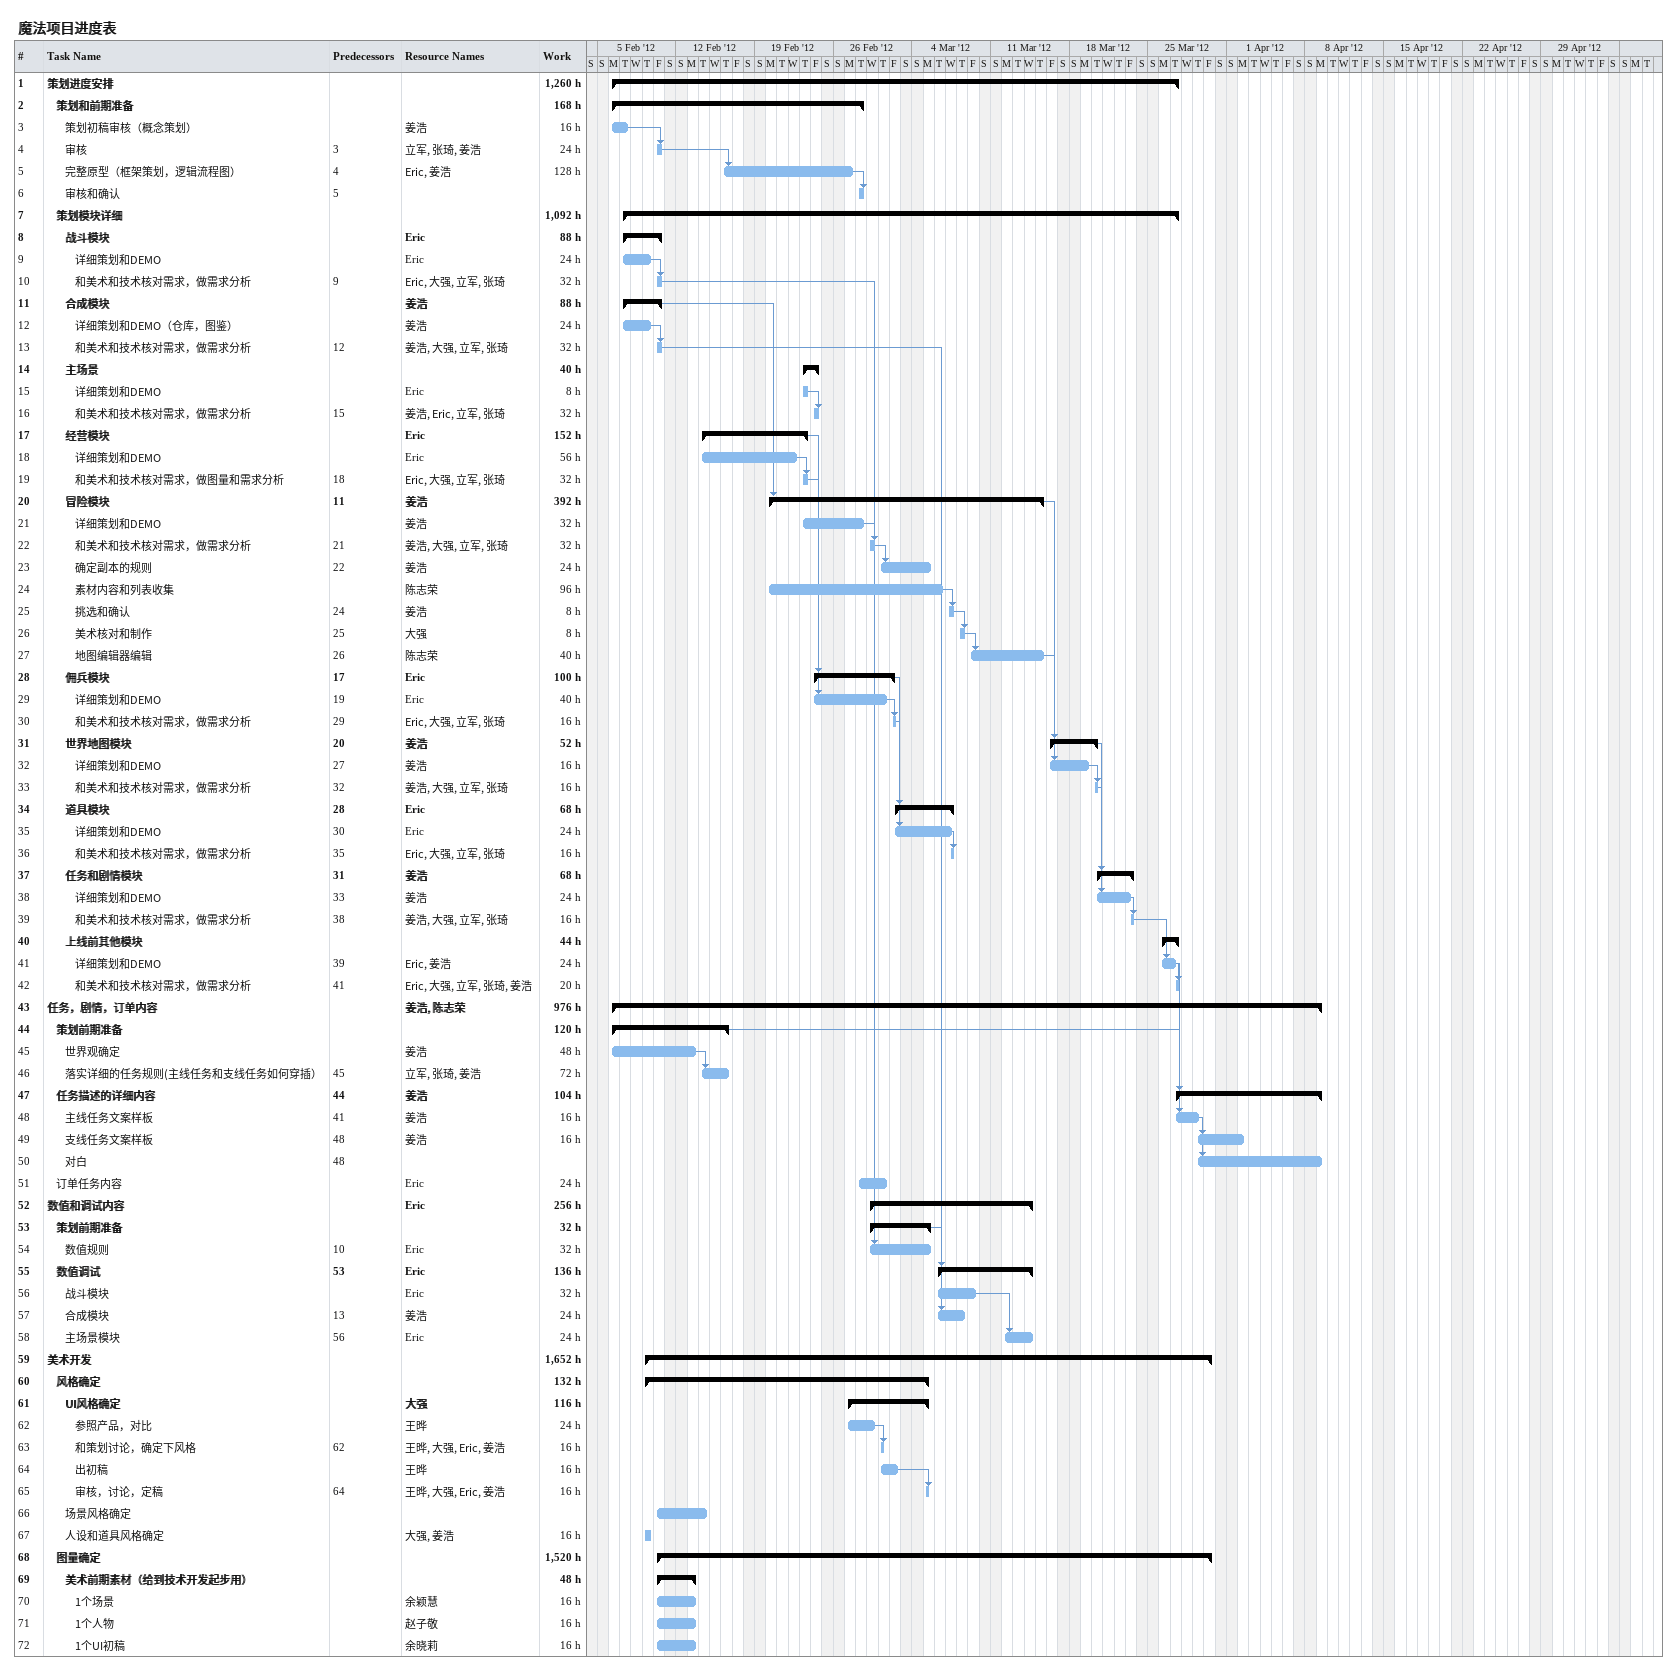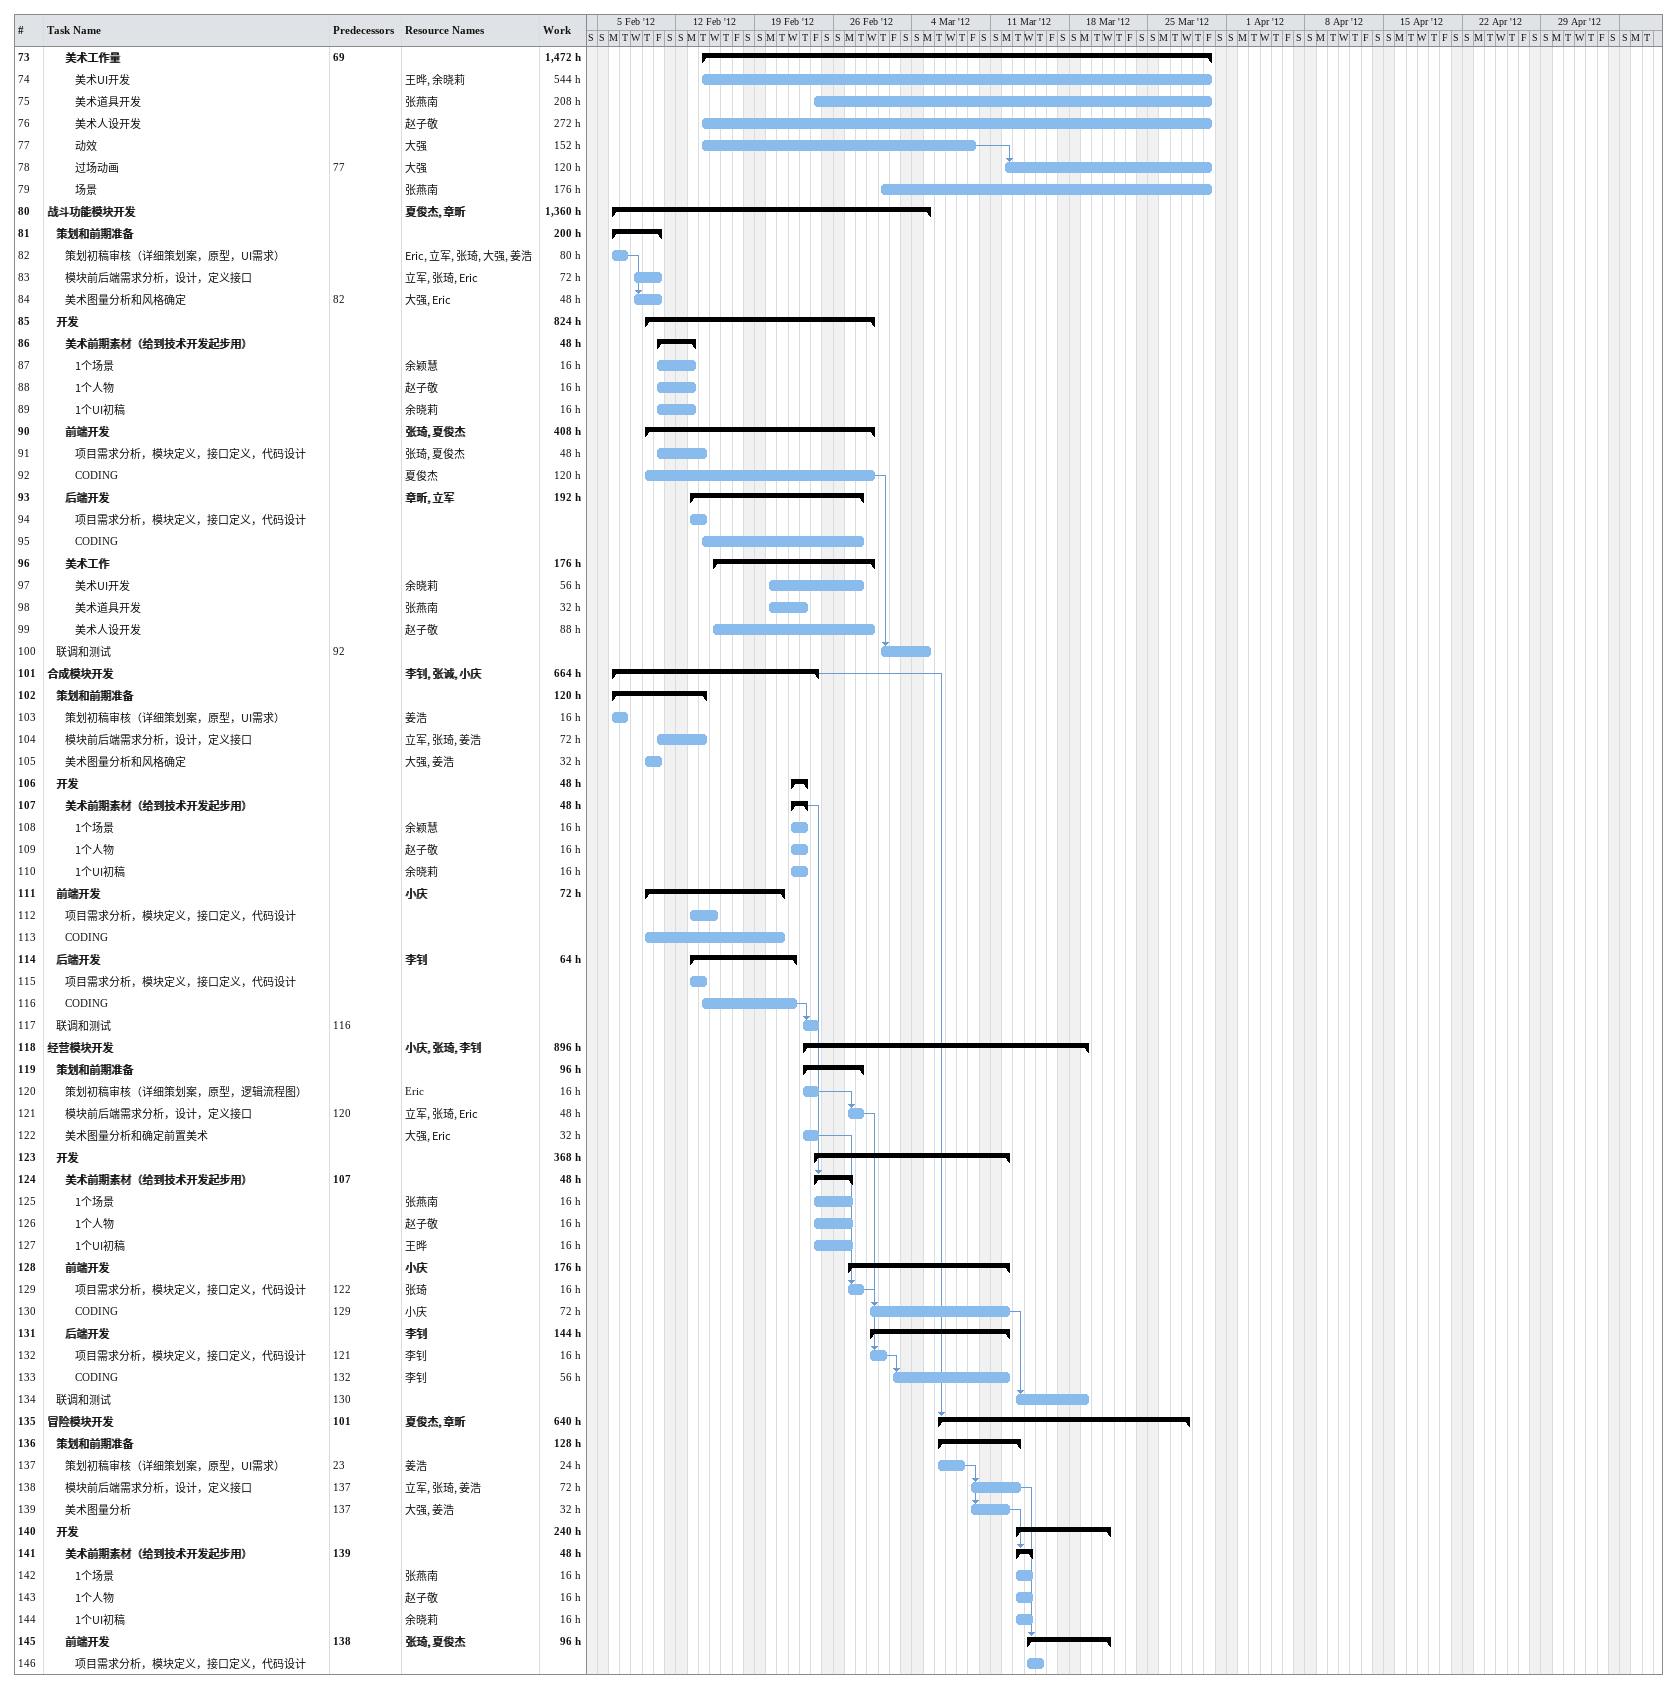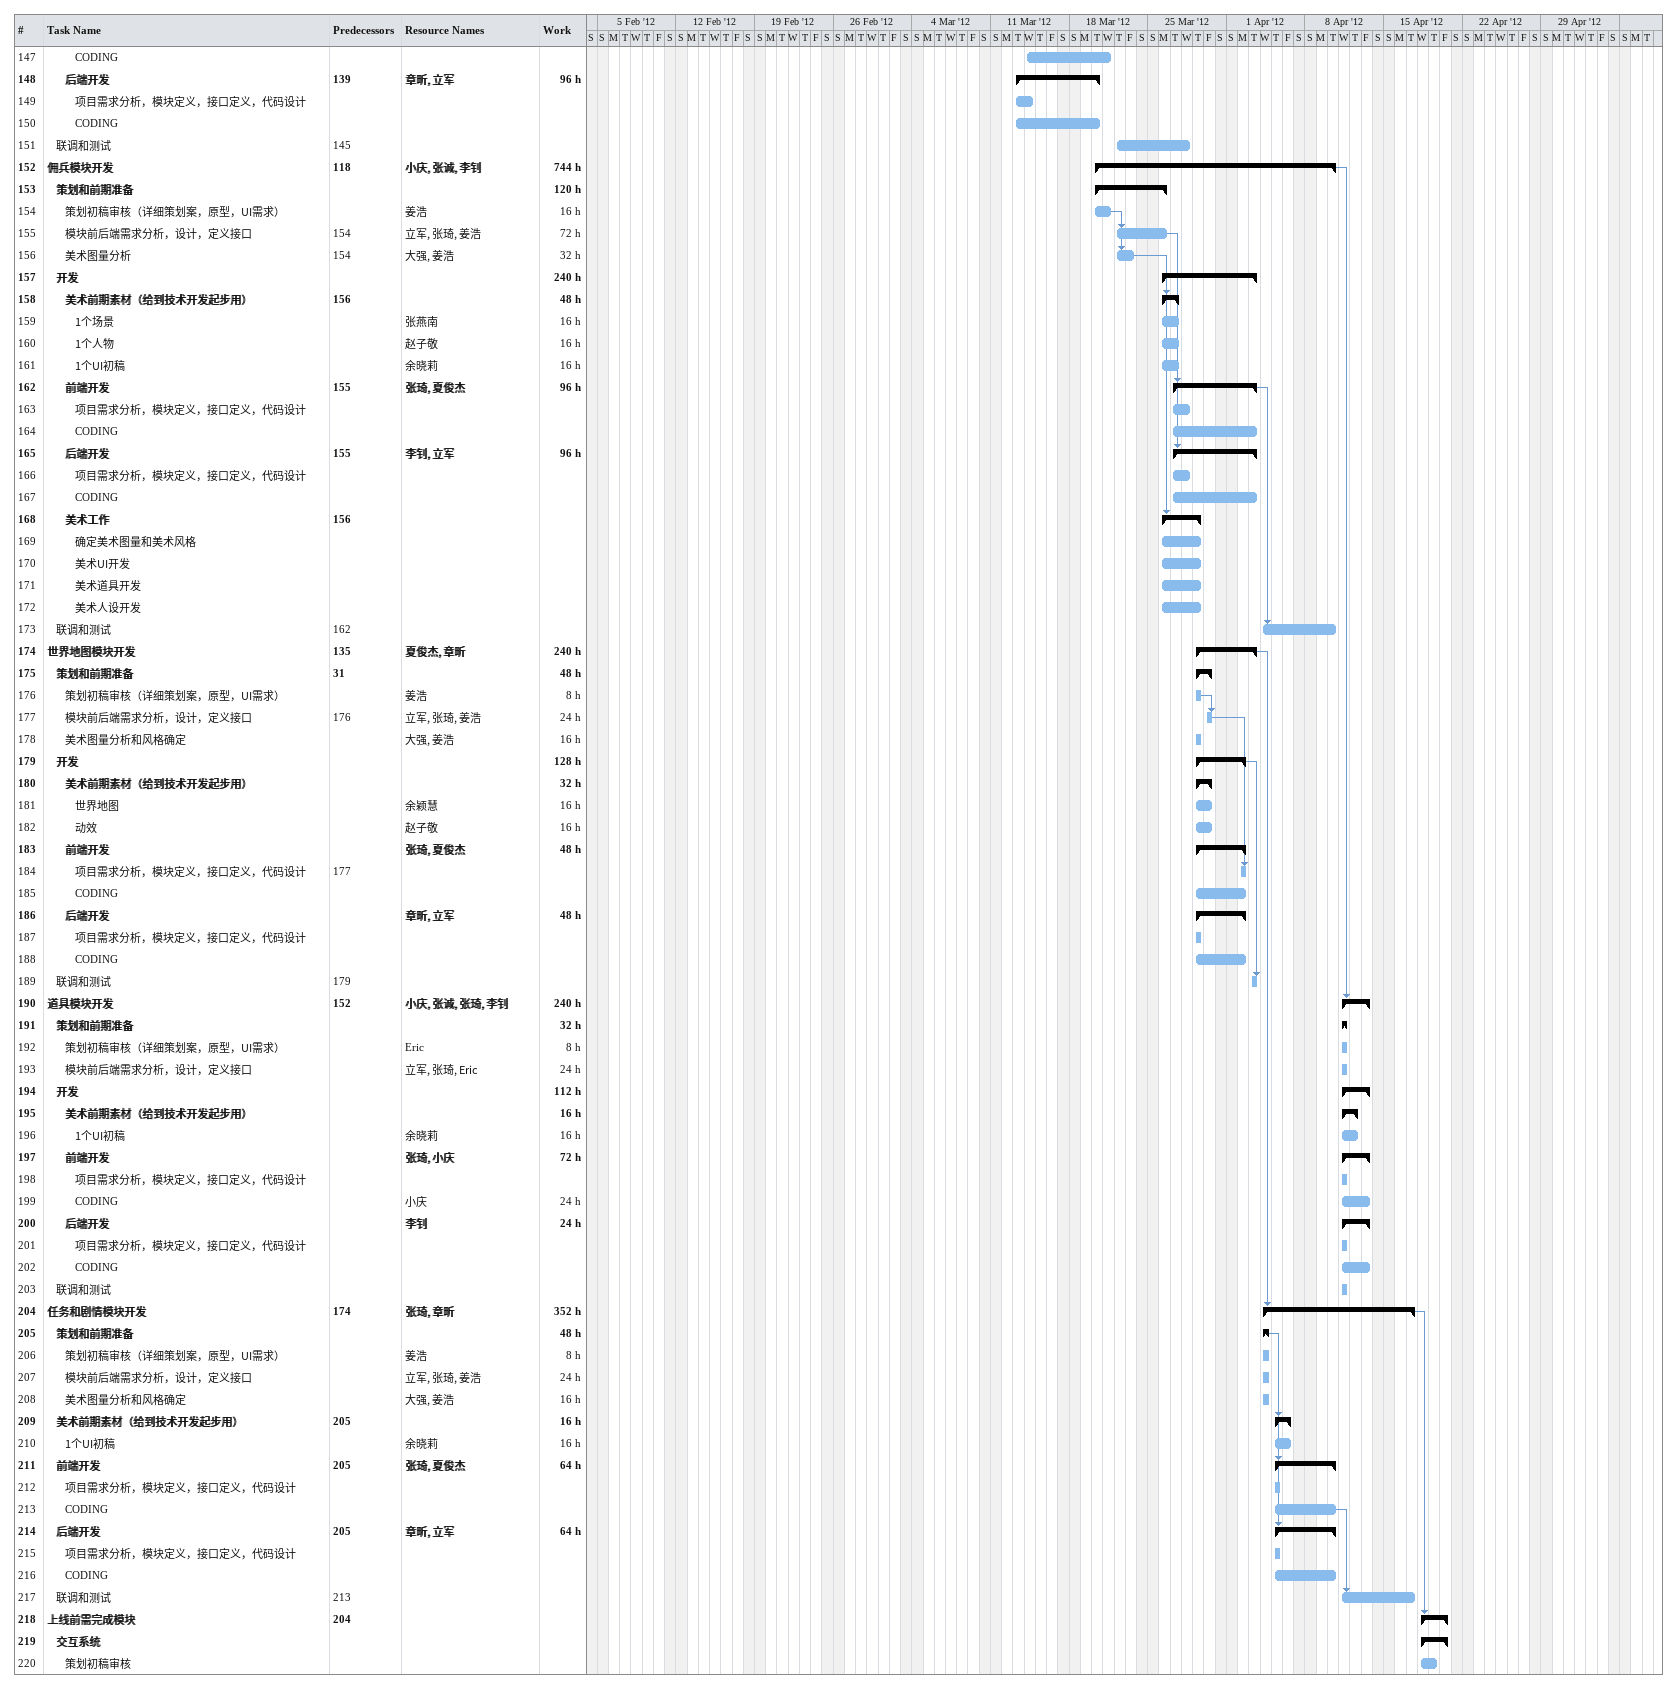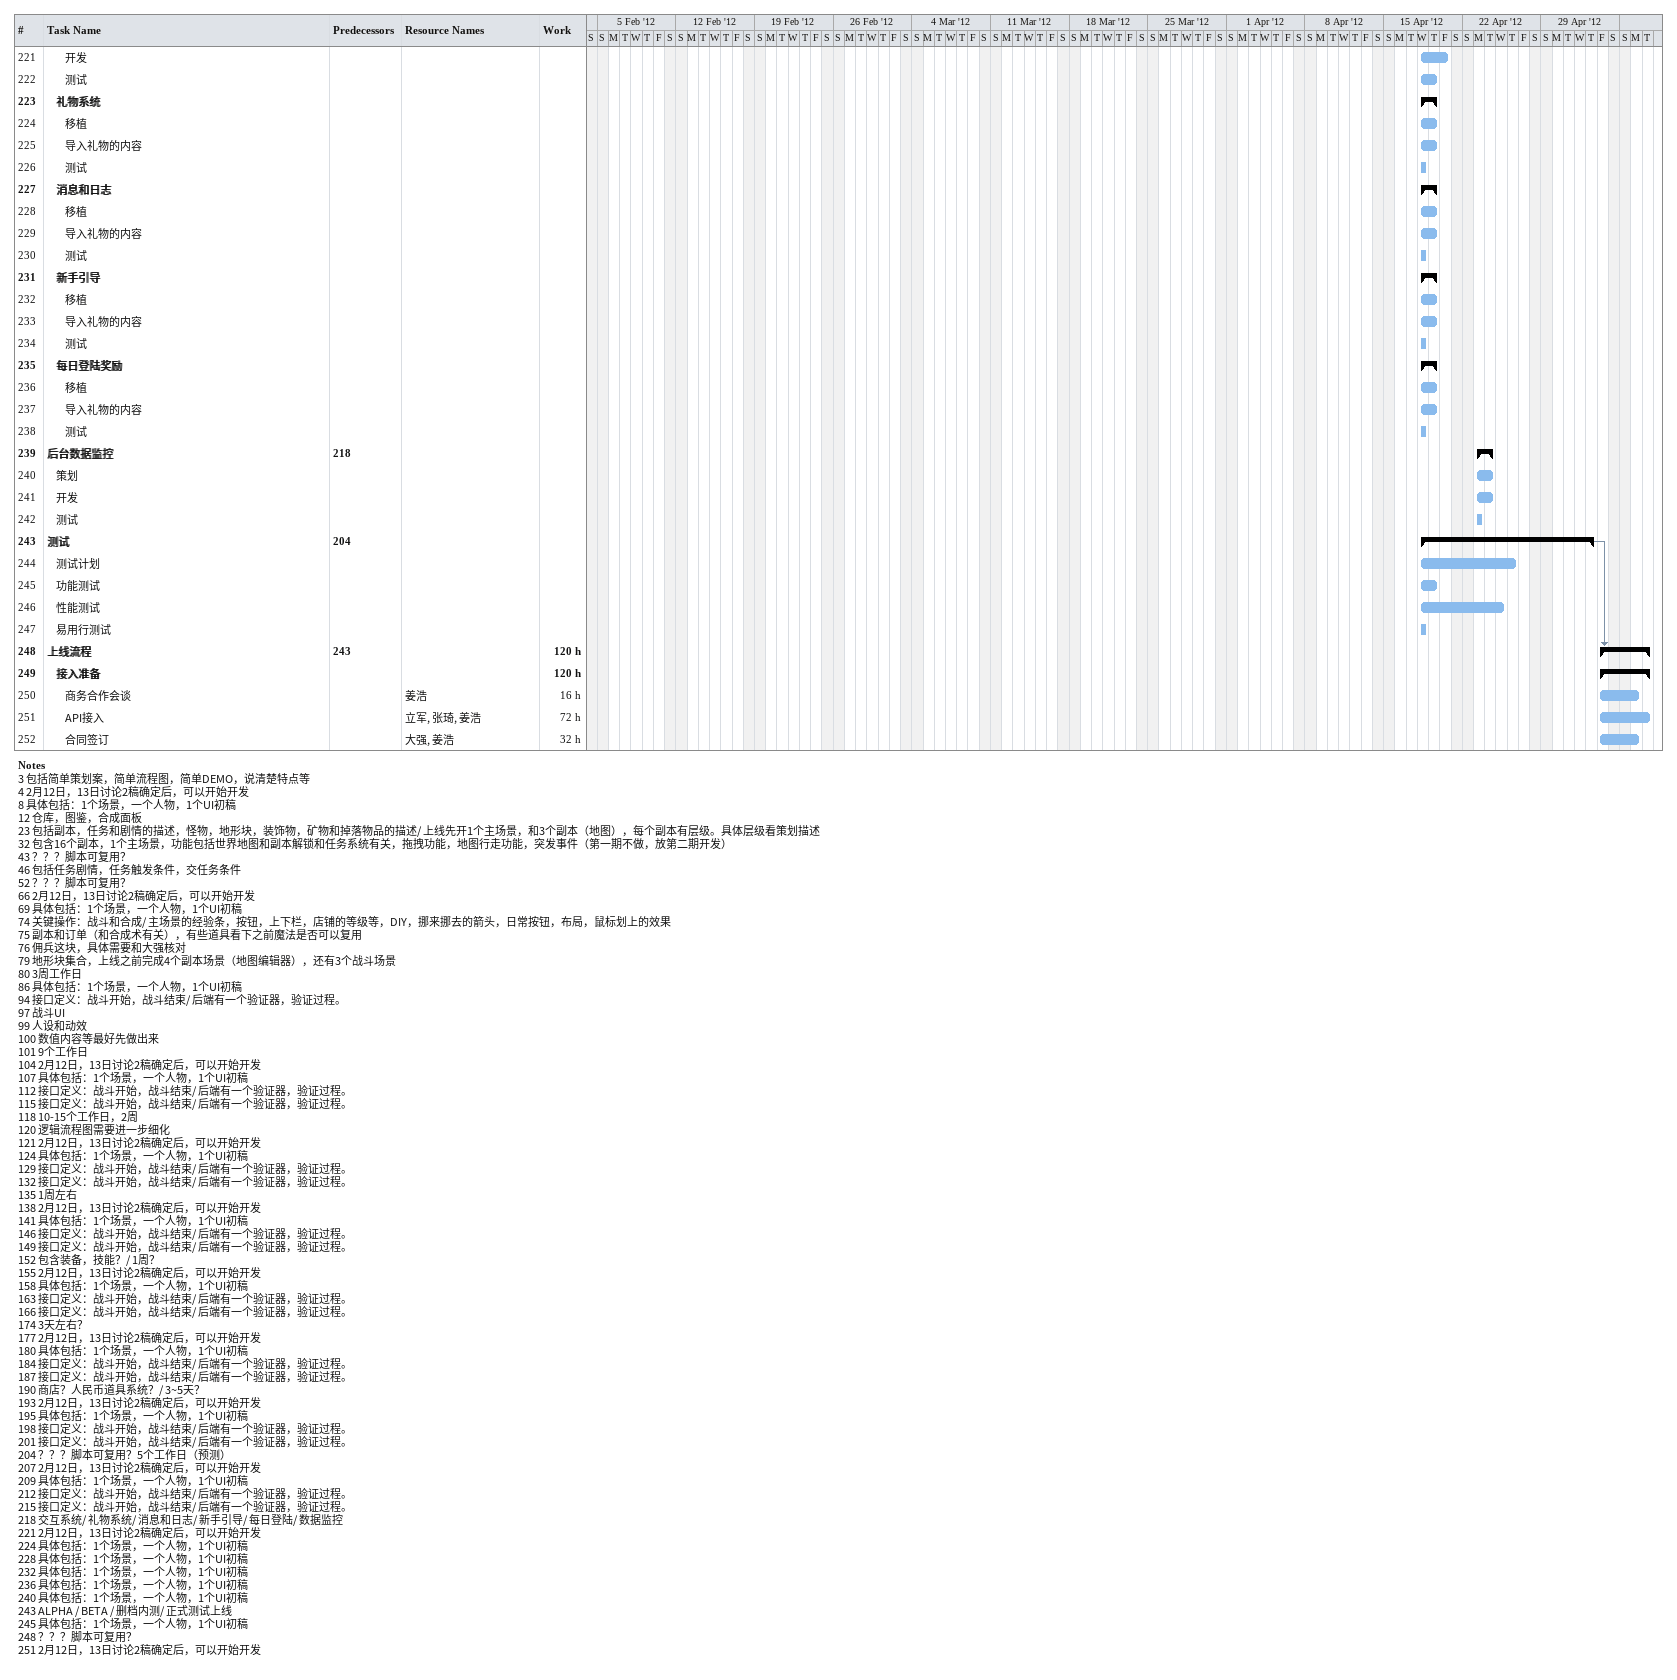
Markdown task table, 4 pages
魔法项目进度表

| ID | Level | Task | Start | Finish | Predecessors | Resources | Work (h) |
|---|---|---|---|---|---|---|---|
| 1 | 1 | **策划进度安排** | 2012-02-06 | 2012-03-27 |  |  | 1260 |
| 2 | 2 | **策划和前期准备** | 2012-02-06 | 2012-02-28 |  |  | 168 |
| 3 | 3 | 策划初稿审核（概念策划） | 2012-02-06 | 2012-02-07 |  | 姜浩 | 16 |
| 4 | 3 | 审核 | 2012-02-10 | 2012-02-10 | 3 | 立军, 张琦, 姜浩 | 24 |
| 5 | 3 | 完整原型（框架策划，逻辑流程图） | 2012-02-16 | 2012-02-27 | 4 | Eric, 姜浩 | 128 |
| 6 | 3 | 审核和确认 | 2012-02-28 | 2012-02-28 | 5 |  |  |
| 7 | 2 | **策划模块详细** | 2012-02-07 | 2012-03-27 |  |  | 1092 |
| 8 | 3 | **战斗模块** | 2012-02-07 | 2012-02-10 |  | Eric | 88 |
| 9 | 4 | 详细策划和DEMO | 2012-02-07 | 2012-02-09 |  | Eric | 24 |
| 10 | 4 | 和美术和技术核对需求，做需求分析 | 2012-02-10 | 2012-02-10 | 9 | Eric, 大强, 立军, 张琦 | 32 |
| 11 | 3 | **合成模块** | 2012-02-07 | 2012-02-10 |  | 姜浩 | 88 |
| 12 | 4 | 详细策划和DEMO（仓库，图鉴） | 2012-02-07 | 2012-02-09 |  | 姜浩 | 24 |
| 13 | 4 | 和美术和技术核对需求，做需求分析 | 2012-02-10 | 2012-02-10 | 12 | 姜浩, 大强, 立军, 张琦 | 32 |
| 14 | 3 | **主场景** | 2012-02-23 | 2012-02-24 |  |  | 40 |
| 15 | 4 | 详细策划和DEMO | 2012-02-23 | 2012-02-23 |  | Eric | 8 |
| 16 | 4 | 和美术和技术核对需求，做需求分析 | 2012-02-24 | 2012-02-24 | 15 | 姜浩, Eric, 立军, 张琦 | 32 |
| 17 | 3 | **经营模块** | 2012-02-14 | 2012-02-23 |  | Eric | 152 |
| 18 | 4 | 详细策划和DEMO | 2012-02-14 | 2012-02-22 |  | Eric | 56 |
| 19 | 4 | 和美术和技术核对需求，做图量和需求分析 | 2012-02-23 | 2012-02-23 | 18 | Eric, 大强, 立军, 张琦 | 32 |
| 20 | 3 | **冒险模块** | 2012-02-20 | 2012-03-15 | 11 | 姜浩 | 392 |
| 21 | 4 | 详细策划和DEMO | 2012-02-23 | 2012-02-28 |  | 姜浩 | 32 |
| 22 | 4 | 和美术和技术核对需求，做需求分析 | 2012-02-29 | 2012-02-29 | 21 | 姜浩, 大强, 立军, 张琦 | 32 |
| 23 | 4 | 确定副本的规则 | 2012-03-01 | 2012-03-05 | 22 | 姜浩 | 24 |
| 24 | 4 | 素材内容和列表收集 | 2012-02-20 | 2012-03-06 |  | 陈志荣 | 96 |
| 25 | 4 | 挑选和确认 | 2012-03-07 | 2012-03-07 | 24 | 姜浩 | 8 |
| 26 | 4 | 美术核对和制作 | 2012-03-08 | 2012-03-08 | 25 | 大强 | 8 |
| 27 | 4 | 地图编辑器编辑 | 2012-03-09 | 2012-03-15 | 26 | 陈志荣 | 40 |
| 28 | 3 | **佣兵模块** | 2012-02-24 | 2012-03-02 | 17 | Eric | 100 |
| 29 | 4 | 详细策划和DEMO | 2012-02-24 | 2012-03-01 | 19 | Eric | 40 |
| 30 | 4 | 和美术和技术核对需求，做需求分析 | 2012-03-02 | 2012-03-02 | 29 | Eric, 大强, 立军, 张琦 | 16 |
| 31 | 3 | **世界地图模块** | 2012-03-16 | 2012-03-20 | 20 | 姜浩 | 52 |
| 32 | 4 | 详细策划和DEMO | 2012-03-16 | 2012-03-19 | 27 | 姜浩 | 16 |
| 33 | 4 | 和美术和技术核对需求，做需求分析 | 2012-03-20 | 2012-03-20 | 32 | 姜浩, 大强, 立军, 张琦 | 16 |
| 34 | 3 | **道具模块** | 2012-03-02 | 2012-03-07 | 28 | Eric | 68 |
| 35 | 4 | 详细策划和DEMO | 2012-03-02 | 2012-03-07 | 30 | Eric | 24 |
| 36 | 4 | 和美术和技术核对需求，做需求分析 | 2012-03-07 | 2012-03-07 | 35 | Eric, 大强, 立军, 张琦 | 16 |
| 37 | 3 | **任务和剧情模块** | 2012-03-20 | 2012-03-23 | 31 | 姜浩 | 68 |
| 38 | 4 | 详细策划和DEMO | 2012-03-20 | 2012-03-23 | 33 | 姜浩 | 24 |
| 39 | 4 | 和美术和技术核对需求，做需求分析 | 2012-03-23 | 2012-03-23 | 38 | 姜浩, 大强, 立军, 张琦 | 16 |
| 40 | 3 | **上线前其他模块** | 2012-03-26 | 2012-03-27 |  |  | 44 |
| 41 | 4 | 详细策划和DEMO | 2012-03-26 | 2012-03-27 | 39 | Eric, 姜浩 | 24 |
| 42 | 4 | 和美术和技术核对需求，做需求分析 | 2012-03-27 | 2012-03-27 | 41 | Eric, 大强, 立军, 张琦, 姜浩 | 20 |
| 43 | 1 | **任务，剧情，订单内容** | 2012-02-06 | 2012-04-09 |  | 姜浩, 陈志荣 | 976 |
| 44 | 2 | **策划前期准备** | 2012-02-06 | 2012-02-16 |  |  | 120 |
| 45 | 3 | 世界观确定 | 2012-02-06 | 2012-02-13 |  | 姜浩 | 48 |
| 46 | 3 | 落实详细的任务规则(主线任务和支线任务如何穿插） | 2012-02-14 | 2012-02-16 | 45 | 立军, 张琦, 姜浩 | 72 |
| 47 | 2 | **任务描述的详细内容** | 2012-03-27 | 2012-04-09 | 44 | 姜浩 | 104 |
| 48 | 3 | 主线任务文案样板 | 2012-03-27 | 2012-03-29 | 41 | 姜浩 | 16 |
| 49 | 3 | 支线任务文案样板 | 2012-03-29 | 2012-04-02 | 48 | 姜浩 | 16 |
| 50 | 3 | 对白 | 2012-03-29 | 2012-04-09 | 48 |  |  |
| 51 | 2 | 订单任务内容 | 2012-02-28 | 2012-03-01 |  | Eric | 24 |
| 52 | 1 | **数值和调试内容** | 2012-02-29 | 2012-03-14 |  | Eric | 256 |
| 53 | 2 | **策划前期准备** | 2012-02-29 | 2012-03-05 |  |  | 32 |
| 54 | 3 | 数值规则 | 2012-02-29 | 2012-03-05 | 10 | Eric | 32 |
| 55 | 2 | **数值调试** | 2012-03-06 | 2012-03-14 | 53 | Eric | 136 |
| 56 | 3 | 战斗模块 | 2012-03-06 | 2012-03-09 |  | Eric | 32 |
| 57 | 3 | 合成模块 | 2012-03-06 | 2012-03-08 | 13 | 姜浩 | 24 |
| 58 | 3 | 主场景模块 | 2012-03-12 | 2012-03-14 | 56 | Eric | 24 |
| 59 | 1 | **美术开发** | 2012-02-09 | 2012-03-30 |  |  | 1652 |
| 60 | 2 | **风格确定** | 2012-02-09 | 2012-03-05 |  |  | 132 |
| 61 | 3 | **UI风格确定** | 2012-02-27 | 2012-03-05 |  | 大强 | 116 |
| 62 | 4 | 参照产品，对比 | 2012-02-27 | 2012-02-29 |  | 王晔 | 24 |
| 63 | 4 | 和策划讨论，确定下风格 | 2012-03-01 | 2012-03-01 | 62 | 王晔, 大强, Eric, 姜浩 | 16 |
| 64 | 4 | 出初稿 | 2012-03-01 | 2012-03-02 |  | 王晔 | 16 |
| 65 | 4 | 审核，讨论，定稿 | 2012-03-05 | 2012-03-05 | 64 | 王晔, 大强, Eric, 姜浩 | 16 |
| 66 | 3 | 场景风格确定 | 2012-02-10 | 2012-02-14 |  |  |  |
| 67 | 3 | 人设和道具风格确定 | 2012-02-09 | 2012-02-09 |  | 大强, 姜浩 | 16 |
| 68 | 2 | **图量确定** | 2012-02-10 | 2012-03-30 |  |  | 1520 |
| 69 | 3 | **美术前期素材（给到技术开发起步用）** | 2012-02-10 | 2012-02-13 |  |  | 48 |
| 70 | 4 | 1个场景 | 2012-02-10 | 2012-02-13 |  | 余颖慧 | 16 |
| 71 | 4 | 1个人物 | 2012-02-10 | 2012-02-13 |  | 赵子敬 | 16 |
| 72 | 4 | 1个UI初稿 | 2012-02-10 | 2012-02-13 |  | 余晓莉 | 16 |
| 73 | 3 | **美术工作量** | 2012-02-14 | 2012-03-30 | 69 |  | 1472 |
| 74 | 4 | 美术UI开发 | 2012-02-14 | 2012-03-30 |  | 王晔, 余晓莉 | 544 |
| 75 | 4 | 美术道具开发 | 2012-02-24 | 2012-03-30 |  | 张燕南 | 208 |
| 76 | 4 | 美术人设开发 | 2012-02-14 | 2012-03-30 |  | 赵子敬 | 272 |
| 77 | 4 | 动效 | 2012-02-14 | 2012-03-09 |  | 大强 | 152 |
| 78 | 4 | 过场动画 | 2012-03-12 | 2012-03-30 | 77 | 大强 | 120 |
| 79 | 4 | 场景 | 2012-03-01 | 2012-03-30 |  | 张燕南 | 176 |
| 80 | 1 | **战斗功能模块开发** | 2012-02-06 | 2012-03-05 |  | 夏俊杰, 章昕 | 1360 |
| 81 | 2 | **策划和前期准备** | 2012-02-06 | 2012-02-10 |  |  | 200 |
| 82 | 3 | 策划初稿审核（详细策划案，原型，UI需求） | 2012-02-06 | 2012-02-07 |  | Eric, 立军, 张琦, 大强, 姜浩 | 80 |
| 83 | 3 | 模块前后端需求分析，设计，定义接口 | 2012-02-08 | 2012-02-10 |  | 立军, 张琦, Eric | 72 |
| 84 | 3 | 美术图量分析和风格确定 | 2012-02-08 | 2012-02-10 | 82 | 大强, Eric | 48 |
| 85 | 2 | **开发** | 2012-02-09 | 2012-02-29 |  |  | 824 |
| 86 | 3 | **美术前期素材（给到技术开发起步用）** | 2012-02-10 | 2012-02-13 |  |  | 48 |
| 87 | 4 | 1个场景 | 2012-02-10 | 2012-02-13 |  | 余颖慧 | 16 |
| 88 | 4 | 1个人物 | 2012-02-10 | 2012-02-13 |  | 赵子敬 | 16 |
| 89 | 4 | 1个UI初稿 | 2012-02-10 | 2012-02-13 |  | 余晓莉 | 16 |
| 90 | 3 | **前端开发** | 2012-02-09 | 2012-02-29 |  | 张琦, 夏俊杰 | 408 |
| 91 | 4 | 项目需求分析，模块定义，接口定义，代码设计 | 2012-02-10 | 2012-02-14 |  | 张琦, 夏俊杰 | 48 |
| 92 | 4 | CODING | 2012-02-09 | 2012-02-29 |  | 夏俊杰 | 120 |
| 93 | 3 | **后端开发** | 2012-02-13 | 2012-02-28 |  | 章昕, 立军 | 192 |
| 94 | 4 | 项目需求分析，模块定义，接口定义，代码设计 | 2012-02-13 | 2012-02-14 |  |  |  |
| 95 | 4 | CODING | 2012-02-14 | 2012-02-28 |  |  |  |
| 96 | 3 | **美术工作** | 2012-02-15 | 2012-02-29 |  |  | 176 |
| 97 | 4 | 美术UI开发 | 2012-02-20 | 2012-02-28 |  | 余晓莉 | 56 |
| 98 | 4 | 美术道具开发 | 2012-02-20 | 2012-02-23 |  | 张燕南 | 32 |
| 99 | 4 | 美术人设开发 | 2012-02-15 | 2012-02-29 |  | 赵子敬 | 88 |
| 100 | 2 | 联调和测试 | 2012-03-01 | 2012-03-05 | 92 |  |  |
| 101 | 1 | **合成模块开发** | 2012-02-06 | 2012-02-24 |  | 李钊, 张诚, 小庆 | 664 |
| 102 | 2 | **策划和前期准备** | 2012-02-06 | 2012-02-14 |  |  | 120 |
| 103 | 3 | 策划初稿审核（详细策划案，原型，UI需求） | 2012-02-06 | 2012-02-07 |  | 姜浩 | 16 |
| 104 | 3 | 模块前后端需求分析，设计，定义接口 | 2012-02-10 | 2012-02-14 |  | 立军, 张琦, 姜浩 | 72 |
| 105 | 3 | 美术图量分析和风格确定 | 2012-02-09 | 2012-02-10 |  | 大强, 姜浩 | 32 |
| 106 | 2 | **开发** | 2012-02-22 | 2012-02-23 |  |  | 48 |
| 107 | 3 | **美术前期素材（给到技术开发起步用）** | 2012-02-22 | 2012-02-23 |  |  | 48 |
| 108 | 4 | 1个场景 | 2012-02-22 | 2012-02-23 |  | 余颖慧 | 16 |
| 109 | 4 | 1个人物 | 2012-02-22 | 2012-02-23 |  | 赵子敬 | 16 |
| 110 | 4 | 1个UI初稿 | 2012-02-22 | 2012-02-23 |  | 余晓莉 | 16 |
| 111 | 2 | **前端开发** | 2012-02-09 | 2012-02-21 |  | 小庆 | 72 |
| 112 | 3 | 项目需求分析，模块定义，接口定义，代码设计 | 2012-02-13 | 2012-02-15 |  |  |  |
| 113 | 3 | CODING | 2012-02-09 | 2012-02-21 |  |  |  |
| 114 | 2 | **后端开发** | 2012-02-13 | 2012-02-22 |  | 李钊 | 64 |
| 115 | 3 | 项目需求分析，模块定义，接口定义，代码设计 | 2012-02-13 | 2012-02-14 |  |  |  |
| 116 | 3 | CODING | 2012-02-14 | 2012-02-22 |  |  |  |
| 117 | 2 | 联调和测试 | 2012-02-23 | 2012-02-24 | 116 |  |  |
| 118 | 1 | **经营模块开发** | 2012-02-23 | 2012-03-19 |  | 小庆, 张琦, 李钊 | 896 |
| 119 | 2 | **策划和前期准备** | 2012-02-23 | 2012-02-28 |  |  | 96 |
| 120 | 3 | 策划初稿审核（详细策划案，原型，逻辑流程图） | 2012-02-23 | 2012-02-24 |  | Eric | 16 |
| 121 | 3 | 模块前后端需求分析，设计，定义接口 | 2012-02-27 | 2012-02-28 | 120 | 立军, 张琦, Eric | 48 |
| 122 | 3 | 美术图量分析和确定前置美术 | 2012-02-23 | 2012-02-24 |  | 大强, Eric | 32 |
| 123 | 2 | **开发** | 2012-02-24 | 2012-03-12 |  |  | 368 |
| 124 | 3 | **美术前期素材（给到技术开发起步用）** | 2012-02-24 | 2012-02-27 | 107 |  | 48 |
| 125 | 4 | 1个场景 | 2012-02-24 | 2012-02-27 |  | 张燕南 | 16 |
| 126 | 4 | 1个人物 | 2012-02-24 | 2012-02-27 |  | 赵子敬 | 16 |
| 127 | 4 | 1个UI初稿 | 2012-02-24 | 2012-02-27 |  | 王晔 | 16 |
| 128 | 3 | **前端开发** | 2012-02-27 | 2012-03-12 |  | 小庆 | 176 |
| 129 | 4 | 项目需求分析，模块定义，接口定义，代码设计 | 2012-02-27 | 2012-02-28 | 122 | 张琦 | 16 |
| 130 | 4 | CODING | 2012-02-29 | 2012-03-12 | 129 | 小庆 | 72 |
| 131 | 3 | **后端开发** | 2012-02-29 | 2012-03-12 |  | 李钊 | 144 |
| 132 | 4 | 项目需求分析，模块定义，接口定义，代码设计 | 2012-02-29 | 2012-03-01 | 121 | 李钊 | 16 |
| 133 | 4 | CODING | 2012-03-02 | 2012-03-12 | 132 | 李钊 | 56 |
| 134 | 2 | 联调和测试 | 2012-03-13 | 2012-03-19 | 130 |  |  |
| 135 | 1 | **冒险模块开发** | 2012-03-06 | 2012-03-28 | 101 | 夏俊杰, 章昕 | 640 |
| 136 | 2 | **策划和前期准备** | 2012-03-06 | 2012-03-13 |  |  | 128 |
| 137 | 3 | 策划初稿审核（详细策划案，原型，UI需求） | 2012-03-06 | 2012-03-08 | 23 | 姜浩 | 24 |
| 138 | 3 | 模块前后端需求分析，设计，定义接口 | 2012-03-09 | 2012-03-13 | 137 | 立军, 张琦, 姜浩 | 72 |
| 139 | 3 | 美术图量分析 | 2012-03-09 | 2012-03-12 | 137 | 大强, 姜浩 | 32 |
| 140 | 2 | **开发** | 2012-03-13 | 2012-03-21 |  |  | 240 |
| 141 | 3 | **美术前期素材（给到技术开发起步用）** | 2012-03-13 | 2012-03-14 | 139 |  | 48 |
| 142 | 4 | 1个场景 | 2012-03-13 | 2012-03-14 |  | 张燕南 | 16 |
| 143 | 4 | 1个人物 | 2012-03-13 | 2012-03-14 |  | 赵子敬 | 16 |
| 144 | 4 | 1个UI初稿 | 2012-03-13 | 2012-03-14 |  | 余晓莉 | 16 |
| 145 | 3 | **前端开发** | 2012-03-14 | 2012-03-21 | 138 | 张琦, 夏俊杰 | 96 |
| 146 | 4 | 项目需求分析，模块定义，接口定义，代码设计 | 2012-03-14 | 2012-03-15 |  |  |  |
| 147 | 4 | CODING | 2012-03-14 | 2012-03-21 |  |  |  |
| 148 | 3 | **后端开发** | 2012-03-13 | 2012-03-20 | 139 | 章昕, 立军 | 96 |
| 149 | 4 | 项目需求分析，模块定义，接口定义，代码设计 | 2012-03-13 | 2012-03-14 |  |  |  |
| 150 | 4 | CODING | 2012-03-13 | 2012-03-20 |  |  |  |
| 151 | 2 | 联调和测试 | 2012-03-22 | 2012-03-28 | 145 |  |  |
| 152 | 1 | **佣兵模块开发** | 2012-03-20 | 2012-04-10 | 118 | 小庆, 张诚, 李钊 | 744 |
| 153 | 2 | **策划和前期准备** | 2012-03-20 | 2012-03-26 |  |  | 120 |
| 154 | 3 | 策划初稿审核（详细策划案，原型，UI需求） | 2012-03-20 | 2012-03-21 |  | 姜浩 | 16 |
| 155 | 3 | 模块前后端需求分析，设计，定义接口 | 2012-03-22 | 2012-03-26 | 154 | 立军, 张琦, 姜浩 | 72 |
| 156 | 3 | 美术图量分析 | 2012-03-22 | 2012-03-23 | 154 | 大强, 姜浩 | 32 |
| 157 | 2 | **开发** | 2012-03-26 | 2012-04-03 |  |  | 240 |
| 158 | 3 | **美术前期素材（给到技术开发起步用）** | 2012-03-26 | 2012-03-27 | 156 |  | 48 |
| 159 | 4 | 1个场景 | 2012-03-26 | 2012-03-27 |  | 张燕南 | 16 |
| 160 | 4 | 1个人物 | 2012-03-26 | 2012-03-27 |  | 赵子敬 | 16 |
| 161 | 4 | 1个UI初稿 | 2012-03-26 | 2012-03-27 |  | 余晓莉 | 16 |
| 162 | 3 | **前端开发** | 2012-03-27 | 2012-04-03 | 155 | 张琦, 夏俊杰 | 96 |
| 163 | 4 | 项目需求分析，模块定义，接口定义，代码设计 | 2012-03-27 | 2012-03-28 |  |  |  |
| 164 | 4 | CODING | 2012-03-27 | 2012-04-03 |  |  |  |
| 165 | 3 | **后端开发** | 2012-03-27 | 2012-04-03 | 155 | 李钊, 立军 | 96 |
| 166 | 4 | 项目需求分析，模块定义，接口定义，代码设计 | 2012-03-27 | 2012-03-28 |  |  |  |
| 167 | 4 | CODING | 2012-03-27 | 2012-04-03 |  |  |  |
| 168 | 3 | **美术工作** | 2012-03-26 | 2012-03-29 | 156 |  |  |
| 169 | 4 | 确定美术图量和美术风格 | 2012-03-26 | 2012-03-29 |  |  |  |
| 170 | 4 | 美术UI开发 | 2012-03-26 | 2012-03-29 |  |  |  |
| 171 | 4 | 美术道具开发 | 2012-03-26 | 2012-03-29 |  |  |  |
| 172 | 4 | 美术人设开发 | 2012-03-26 | 2012-03-29 |  |  |  |
| 173 | 2 | 联调和测试 | 2012-04-04 | 2012-04-10 | 162 |  |  |
| 174 | 1 | **世界地图模块开发** | 2012-03-29 | 2012-04-03 | 135 | 夏俊杰, 章昕 | 240 |
| 175 | 2 | **策划和前期准备** | 2012-03-29 | 2012-03-30 | 31 |  | 48 |
| 176 | 3 | 策划初稿审核（详细策划案，原型，UI需求） | 2012-03-29 | 2012-03-29 |  | 姜浩 | 8 |
| 177 | 3 | 模块前后端需求分析，设计，定义接口 | 2012-03-30 | 2012-03-30 | 176 | 立军, 张琦, 姜浩 | 24 |
| 178 | 3 | 美术图量分析和风格确定 | 2012-03-29 | 2012-03-29 |  | 大强, 姜浩 | 16 |
| 179 | 2 | **开发** | 2012-03-29 | 2012-04-02 |  |  | 128 |
| 180 | 3 | **美术前期素材（给到技术开发起步用）** | 2012-03-29 | 2012-03-30 |  |  | 32 |
| 181 | 4 | 世界地图 | 2012-03-29 | 2012-03-30 |  | 余颖慧 | 16 |
| 182 | 4 | 动效 | 2012-03-29 | 2012-03-30 |  | 赵子敬 | 16 |
| 183 | 3 | **前端开发** | 2012-03-29 | 2012-04-02 |  | 张琦, 夏俊杰 | 48 |
| 184 | 4 | 项目需求分析，模块定义，接口定义，代码设计 | 2012-04-02 | 2012-04-02 | 177 |  |  |
| 185 | 4 | CODING | 2012-03-29 | 2012-04-02 |  |  |  |
| 186 | 3 | **后端开发** | 2012-03-29 | 2012-04-02 |  | 章昕, 立军 | 48 |
| 187 | 4 | 项目需求分析，模块定义，接口定义，代码设计 | 2012-03-29 | 2012-03-29 |  |  |  |
| 188 | 4 | CODING | 2012-03-29 | 2012-04-02 |  |  |  |
| 189 | 2 | 联调和测试 | 2012-04-03 | 2012-04-03 | 179 |  |  |
| 190 | 1 | **道具模块开发** | 2012-04-11 | 2012-04-13 | 152 | 小庆, 张诚, 张琦, 李钊 | 240 |
| 191 | 2 | **策划和前期准备** | 2012-04-11 | 2012-04-11 |  |  | 32 |
| 192 | 3 | 策划初稿审核（详细策划案，原型，UI需求） | 2012-04-11 | 2012-04-11 |  | Eric | 8 |
| 193 | 3 | 模块前后端需求分析，设计，定义接口 | 2012-04-11 | 2012-04-11 |  | 立军, 张琦, Eric | 24 |
| 194 | 2 | **开发** | 2012-04-11 | 2012-04-13 |  |  | 112 |
| 195 | 3 | **美术前期素材（给到技术开发起步用）** | 2012-04-11 | 2012-04-12 |  |  | 16 |
| 196 | 4 | 1个UI初稿 | 2012-04-11 | 2012-04-12 |  | 余晓莉 | 16 |
| 197 | 3 | **前端开发** | 2012-04-11 | 2012-04-13 |  | 张琦, 小庆 | 72 |
| 198 | 4 | 项目需求分析，模块定义，接口定义，代码设计 | 2012-04-11 | 2012-04-11 |  |  |  |
| 199 | 4 | CODING | 2012-04-11 | 2012-04-13 |  | 小庆 | 24 |
| 200 | 3 | **后端开发** | 2012-04-11 | 2012-04-13 |  | 李钊 | 24 |
| 201 | 4 | 项目需求分析，模块定义，接口定义，代码设计 | 2012-04-11 | 2012-04-11 |  |  |  |
| 202 | 4 | CODING | 2012-04-11 | 2012-04-13 |  |  |  |
| 203 | 2 | 联调和测试 | 2012-04-11 | 2012-04-11 |  |  |  |
| 204 | 1 | **任务和剧情模块开发** | 2012-04-04 | 2012-04-17 | 174 | 张琦, 章昕 | 352 |
| 205 | 2 | **策划和前期准备** | 2012-04-04 | 2012-04-04 |  |  | 48 |
| 206 | 3 | 策划初稿审核（详细策划案，原型，UI需求） | 2012-04-04 | 2012-04-04 |  | 姜浩 | 8 |
| 207 | 3 | 模块前后端需求分析，设计，定义接口 | 2012-04-04 | 2012-04-04 |  | 立军, 张琦, 姜浩 | 24 |
| 208 | 3 | 美术图量分析和风格确定 | 2012-04-04 | 2012-04-04 |  | 大强, 姜浩 | 16 |
| 209 | 2 | **美术前期素材（给到技术开发起步用）** | 2012-04-05 | 2012-04-06 | 205 |  | 16 |
| 210 | 3 | 1个UI初稿 | 2012-04-05 | 2012-04-06 |  | 余晓莉 | 16 |
| 211 | 2 | **前端开发** | 2012-04-05 | 2012-04-10 | 205 | 张琦, 夏俊杰 | 64 |
| 212 | 3 | 项目需求分析，模块定义，接口定义，代码设计 | 2012-04-05 | 2012-04-05 |  |  |  |
| 213 | 3 | CODING | 2012-04-05 | 2012-04-10 |  |  |  |
| 214 | 2 | **后端开发** | 2012-04-05 | 2012-04-10 | 205 | 章昕, 立军 | 64 |
| 215 | 3 | 项目需求分析，模块定义，接口定义，代码设计 | 2012-04-05 | 2012-04-05 |  |  |  |
| 216 | 3 | CODING | 2012-04-05 | 2012-04-10 |  |  |  |
| 217 | 2 | 联调和测试 | 2012-04-11 | 2012-04-17 | 213 |  |  |
| 218 | 1 | **上线前需完成模块** | 2012-04-18 | 2012-04-20 | 204 |  |  |
| 219 | 2 | **交互系统** | 2012-04-18 | 2012-04-20 |  |  |  |
| 220 | 3 | 策划初稿审核 | 2012-04-18 | 2012-04-19 |  |  |  |
| 221 | 3 | 开发 | 2012-04-18 | 2012-04-20 |  |  |  |
| 222 | 3 | 测试 | 2012-04-18 | 2012-04-19 |  |  |  |
| 223 | 2 | **礼物系统** | 2012-04-18 | 2012-04-19 |  |  |  |
| 224 | 3 | 移植 | 2012-04-18 | 2012-04-19 |  |  |  |
| 225 | 3 | 导入礼物的内容 | 2012-04-18 | 2012-04-19 |  |  |  |
| 226 | 3 | 测试 | 2012-04-18 | 2012-04-18 |  |  |  |
| 227 | 2 | **消息和日志** | 2012-04-18 | 2012-04-19 |  |  |  |
| 228 | 3 | 移植 | 2012-04-18 | 2012-04-19 |  |  |  |
| 229 | 3 | 导入礼物的内容 | 2012-04-18 | 2012-04-19 |  |  |  |
| 230 | 3 | 测试 | 2012-04-18 | 2012-04-18 |  |  |  |
| 231 | 2 | **新手引导** | 2012-04-18 | 2012-04-19 |  |  |  |
| 232 | 3 | 移植 | 2012-04-18 | 2012-04-19 |  |  |  |
| 233 | 3 | 导入礼物的内容 | 2012-04-18 | 2012-04-19 |  |  |  |
| 234 | 3 | 测试 | 2012-04-18 | 2012-04-18 |  |  |  |
| 235 | 2 | **每日登陆奖励** | 2012-04-18 | 2012-04-19 |  |  |  |
| 236 | 3 | 移植 | 2012-04-18 | 2012-04-19 |  |  |  |
| 237 | 3 | 导入礼物的内容 | 2012-04-18 | 2012-04-19 |  |  |  |
| 238 | 3 | 测试 | 2012-04-18 | 2012-04-18 |  |  |  |
| 239 | 1 | **后台数据监控** | 2012-04-23 | 2012-04-24 | 218 |  |  |
| 240 | 2 | 策划 | 2012-04-23 | 2012-04-24 |  |  |  |
| 241 | 2 | 开发 | 2012-04-23 | 2012-04-24 |  |  |  |
| 242 | 2 | 测试 | 2012-04-23 | 2012-04-23 |  |  |  |
| 243 | 1 | **测试** | 2012-04-18 | 2012-05-03 | 204 |  |  |
| 244 | 2 | 测试计划 | 2012-04-18 | 2012-04-26 |  |  |  |
| 245 | 2 | 功能测试 | 2012-04-18 | 2012-04-19 |  |  |  |
| 246 | 2 | 性能测试 | 2012-04-18 | 2012-04-25 |  |  |  |
| 247 | 2 | 易用行测试 | 2012-04-18 | 2012-04-18 |  |  |  |
| 248 | 1 | **上线流程** | 2012-05-04 | 2012-05-08 | 243 |  | 120 |
| 249 | 2 | **接入准备** | 2012-05-04 | 2012-05-08 |  |  | 120 |
| 250 | 3 | 商务合作会谈 | 2012-05-04 | 2012-05-07 |  | 姜浩 | 16 |
| 251 | 3 | API接入 | 2012-05-04 | 2012-05-08 |  | 立军, 张琦, 姜浩 | 72 |
| 252 | 3 | 合同签订 | 2012-05-04 | 2012-05-07 |  | 大强, 姜浩 | 32 |

Notes
- 3: 包括简单策划案，简单流程图，简单DEMO，说清楚特点等
- 4: 2月12日，13日讨论2稿确定后，可以开始开发
- 8: 具体包括： 1个场景，一个人物，1个UI初稿
- 12: 仓库，图鉴，合成面板
- 23: 包括副本，任务和剧情的描述，怪物，地形块，装饰物，矿物和掉落物品的描述 / 上线先开1个主场景，和3个副本（地图），每个副本有层级。具体层级看策划描述
- 32: 包含16个副本，1个主场景，功能包括世界地图和副本解锁和任务系统有关，拖拽功能，地图行走功能，突发事件（第一期不做，放第二期开发）
- 43: ？？？脚本可复用？
- 46: 包括任务剧情，任务触发条件，交任务条件
- 52: ？？？脚本可复用？
- 66: 2月12日，13日讨论2稿确定后，可以开始开发
- 69: 具体包括： 1个场景，一个人物，1个UI初稿
- 74: 关键操作：战斗和合成 / 主场景的经验条，按钮，上下栏，店铺的等级等，DIY，挪来挪去的箭头，日常按钮，布局，鼠标划上的效果
- 75: 副本和订单（和合成术有关），有些道具看下之前魔法是否可以复用
- 76: 佣兵这块，具体需要和大强核对
- 79: 地形块集合，上线之前完成4个副本场景（地图编辑器），还有3个战斗场景
- 80: 3周工作日
- 86: 具体包括： 1个场景，一个人物，1个UI初稿
- 94: 接口定义：战斗开始，战斗结束 / 后端有一个验证器，验证过程。
- 97: 战斗UI
- 99: 人设和动效
- 100: 数值内容等最好先做出来
- 101: 9个工作日
- 104: 2月12日，13日讨论2稿确定后，可以开始开发
- 107: 具体包括： 1个场景，一个人物，1个UI初稿
- 112: 接口定义：战斗开始，战斗结束 / 后端有一个验证器，验证过程。
- 115: 接口定义：战斗开始，战斗结束 / 后端有一个验证器，验证过程。
- 118: 10-15个工作日，2周
- 120: 逻辑流程图需要进一步细化
- 121: 2月12日，13日讨论2稿确定后，可以开始开发
- 124: 具体包括： 1个场景，一个人物，1个UI初稿
- 129: 接口定义：战斗开始，战斗结束 / 后端有一个验证器，验证过程。
- 132: 接口定义：战斗开始，战斗结束 / 后端有一个验证器，验证过程。
- 135: 1周左右
- 138: 2月12日，13日讨论2稿确定后，可以开始开发
- 141: 具体包括： 1个场景，一个人物，1个UI初稿
- 146: 接口定义：战斗开始，战斗结束 / 后端有一个验证器，验证过程。
- 149: 接口定义：战斗开始，战斗结束 / 后端有一个验证器，验证过程。
- 152: 包含装备，技能？ / 1周？
- 155: 2月12日，13日讨论2稿确定后，可以开始开发
- 158: 具体包括： 1个场景，一个人物，1个UI初稿
- 163: 接口定义：战斗开始，战斗结束 / 后端有一个验证器，验证过程。
- 166: 接口定义：战斗开始，战斗结束 / 后端有一个验证器，验证过程。
- 174: 3天左右？
- 177: 2月12日，13日讨论2稿确定后，可以开始开发
- 180: 具体包括： 1个场景，一个人物，1个UI初稿
- 184: 接口定义：战斗开始，战斗结束 / 后端有一个验证器，验证过程。
- 187: 接口定义：战斗开始，战斗结束 / 后端有一个验证器，验证过程。
- 190: 商店？人民币道具系统？ / 3~5天？
- 193: 2月12日，13日讨论2稿确定后，可以开始开发
- 195: 具体包括： 1个场景，一个人物，1个UI初稿
- 198: 接口定义：战斗开始，战斗结束 / 后端有一个验证器，验证过程。
- 201: 接口定义：战斗开始，战斗结束 / 后端有一个验证器，验证过程。
- 204: ？？？脚本可复用？ 5个工作日（预测）
- 207: 2月12日，13日讨论2稿确定后，可以开始开发
- 209: 具体包括： 1个场景，一个人物，1个UI初稿
- 212: 接口定义：战斗开始，战斗结束 / 后端有一个验证器，验证过程。
- 215: 接口定义：战斗开始，战斗结束 / 后端有一个验证器，验证过程。
- 218: 交互系统 / 礼物系统 / 消息和日志 / 新手引导 / 每日登陆 / 数据监控
- 221: 2月12日，13日讨论2稿确定后，可以开始开发
- 224: 具体包括： 1个场景，一个人物，1个UI初稿
- 228: 具体包括： 1个场景，一个人物，1个UI初稿
- 232: 具体包括： 1个场景，一个人物，1个UI初稿
- 236: 具体包括： 1个场景，一个人物，1个UI初稿
- 240: 具体包括： 1个场景，一个人物，1个UI初稿
- 243: ALPHA / BETA / 删档内测 / 正式测试上线
- 245: 具体包括： 1个场景，一个人物，1个UI初稿
- 248: ？？？脚本可复用？
- 251: 2月12日，13日讨论2稿确定后，可以开始开发
